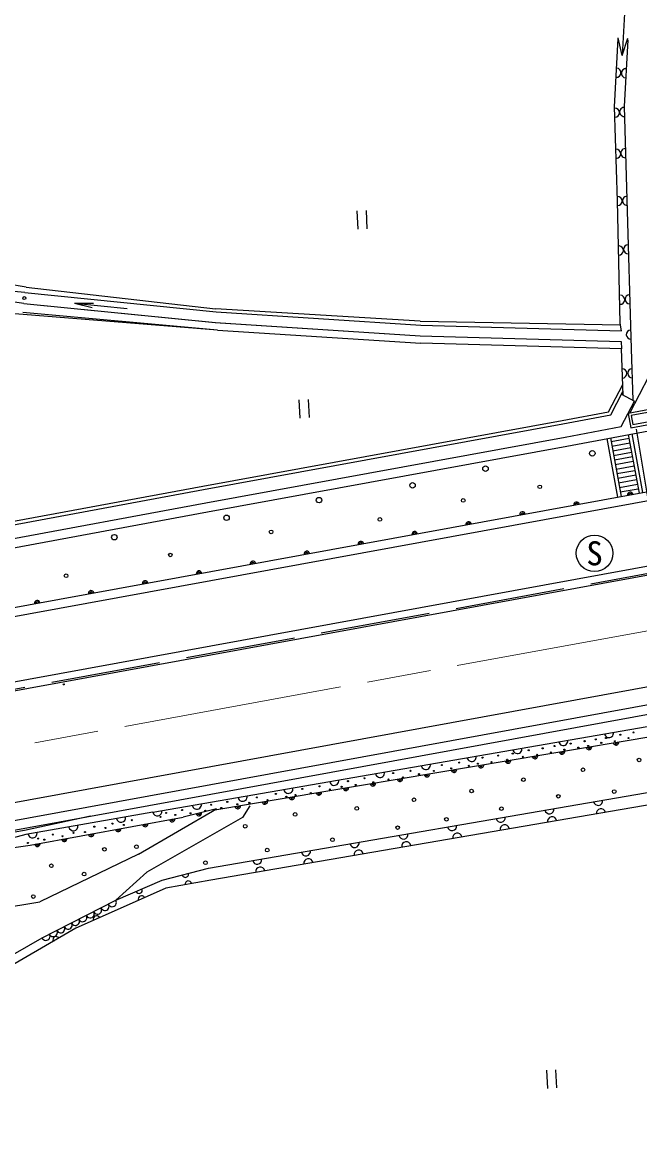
# Model space of a CAD drawing. Units: millimetres, scale not verified. Extents: x 40000 to 680000, y 20000 to 380000.
# Drawn here: x 394791 to 428590, y 258055 to 318999 of the extents above; entities that cross this region are included whole.
import ezdxf
from ezdxf.enums import TextEntityAlignment as Align

# ---------------------------------------------------------------- set-up
doc = ezdxf.new("R2010")
doc.units = ezdxf.units.MM
doc.header["$LTSCALE"] = 1000
doc.linetypes.add('CHAIN', pattern=[18.5, 12, -1.5, 3.5, -1.5])
doc.linetypes.add('DASHED', pattern=[7.5, 6, -1.5])
for name, color, linetype, lineweight in [('M-BGD', 7, 'Continuous', 25), ('M-BGD-EXST', 7, 'Continuous', 25), ('M-BMK', 2, 'CHAIN', 13), ('M-STR-STRC', 7, 'Continuous', 25)]:
    doc.layers.add(name, color=color, linetype=linetype, lineweight=lineweight)
doc.styles.add('ＭＳ ゴシック', font='')
doc.styles.get('ＭＳ ゴシック').set_extended_font_data('MS Gothic')

msp = doc.modelspace()

# ---------------------------------------------------------------- linework, layer by layer
at = {"layer": 'M-BGD'}
for p, q in [((427788, 320133), (427623, 317173)), ((427623, 317173), (427418, 318152)), ((427623, 317173), (427935, 318123)), ((427526, 302510), (427382, 309218)), ((395003, 304490), (393936, 304668)), ((395003, 304490), (405360, 303303)), ((395003, 304490), (405360, 303303)), ((397658, 303605), (398683, 303612)), ((397658, 303604), (398683, 303611)), ((397658, 303605), (398619, 303379)), ((397658, 303605), (400536, 303324)), ((397658, 303604), (398619, 303378)), ((397658, 303604), (400535, 303324)), ((405472, 302132), (394384, 303032)), ((405472, 302131), (394814, 303090)), ((416566, 302626), (405360, 303303)), ((416567, 302626), (405360, 303303)), ((416567, 302626), (427529, 302416)), ((427592, 302101), (427526, 302511)), ((427592, 302101), (427526, 302510)), ((405472, 302132), (416610, 301410)), ((405472, 302131), (416610, 301410)), ((427598, 301110), (416610, 301410)), ((427598, 301110), (416610, 301410)), ((427575, 301502), (427598, 301110)), ((427575, 301501), (427598, 301110)), ((427678, 298575), (427598, 301110)), ((424603, 295778), (444259, 299473)), ((428041, 297584), (429111, 299636)), ((426884, 297662), (427660, 299149)), ((427010, 297492), (427672, 298762)), ((427574, 296845), (428306, 298247)), ((427597, 298617), (428306, 298247)), ((380858, 284475), (454489, 297938)), ((424339, 297183), (426884, 297662)), ((424374, 296996), (427010, 297492)), ((453162, 297187), (380901, 283975)), ((404672, 293587), (424346, 297184)), ((404706, 293400), (424380, 296998)), ((424511, 296269), (427574, 296845)), ((404839, 292672), (424513, 296270)), ((426786, 296188), (427372, 292980)), ((426982, 296225), (427569, 293016)), ((427019, 296026), (428003, 296206)), ((427965, 296410), (428553, 293196)), ((428162, 296447), (428750, 293232)), ((404929, 292181), (424603, 295778)), ((427065, 295775), (428048, 295955)), ((427111, 295525), (428094, 295705)), ((427156, 295274), (428140, 295454)), ((427202, 295023), (428186, 295203)), ((427248, 294772), (428232, 294952)), ((427294, 294521), (428278, 294701)), ((427340, 294270), (428324, 294450)), ((427386, 294020), (428369, 294199)), ((427432, 293769), (428415, 293949)), ((381577, 280541), (453791, 293744)), ((385004, 289935), (404668, 293587)), ((385039, 289748), (404703, 293400)), ((427477, 293518), (428461, 293698)), ((427523, 293267), (428507, 293447)), ((385174, 289020), (404838, 292672)), ((486563, 292112), (382926, 273163)), ((385265, 288529), (404929, 292181)), ((383016, 272671), (486653, 291620)), ((405230, 275835), (429517, 279922)), ((404984, 272658), (431644, 277269)), ((432085, 276649), (405118, 272007)), ((432085, 276649), (405118, 272007)), ((401145, 273434), (405419, 275910)), ((405419, 275910), (403595, 275459)), ((407247, 276074), (406845, 275430)), ((406845, 275430), (401612, 272432)), ((401145, 273434), (395747, 270816)), ((401612, 272432), (399906, 270897)), ((387844, 269529), (395747, 270816)), ((395873, 268847), (399906, 270897))]:
    msp.add_line(p, q, dxfattribs=at)
at = {"layer": 'M-BGD', "linetype": 'DASHED'}
for p, q in [((429397, 290783), (428367, 296984)), ((381649, 280147), (453863, 293351))]:
    msp.add_line(p, q, dxfattribs=at)
at = {"layer": 'M-BGD'}
for points in [[(427382, 309218), (427214, 314363), (427410, 318103)], [(427938, 318033), (427729, 314377), (427879, 309281), (428117, 301105), (428221, 298291)], [(394872, 303592), (389372, 304393), (382782, 305590)], [(394932, 304189), (389414, 304690), (382836, 305885)], [(394932, 304189), (405408, 303142), (416600, 302412), (427592, 302101)], [(394932, 304189), (405408, 303142), (416601, 302412), (427592, 302101)], [(394872, 303592), (405358, 302544), (416572, 301812), (427575, 301501)], [(394872, 303592), (405359, 302544), (416573, 301813), (427575, 301502)], [(401946, 275728), (429416, 280496), (431580, 280900)], [(398517, 275505), (394911, 274715), (390026, 273887), (381844, 272457)], [(401946, 275728), (394995, 274495), (390084, 273180)], [(350595, 266370), (360429, 268021), (365452, 268867), (380283, 271469), (390084, 273180), (395215, 273926), (403595, 275459)], [(399913, 270903), (402453, 272000), (404988, 272659)], [(405118, 272007), (402651, 271560), (399983, 270384)], [(399983, 270384), (397725, 269370), (391507, 265759)], [(370344, 258055), (382804, 262900), (389316, 265369), (391236, 266172), (395873, 268847)]]:
    msp.add_lwpolyline(points, dxfattribs=at)
for points in [[(428099, 296781), (429278, 297003), (429131, 297789), (427951, 297567)], [(428219, 296956), (429103, 297122), (429011, 297614), (428126, 297448)]]:
    msp.add_lwpolyline(points, close=True, dxfattribs=at)
for centre, radius in [((394902, 303890), 80), ((425992, 295383), 150), ((420147, 294547), 150), ((416156, 293634), 150), ((423120, 293549), 100), ((411036, 292823), 150), ((418930, 292803), 100), ((405973, 291852), 150), ((414366, 291765), 100), ((399833, 290787), 150), ((408412, 291081), 100), ((402894, 289815), 100), ((397189, 288674), 100), ((397062, 282727), 30), ((426182, 279715), 30), ((426745, 279789), 30), ((426746, 279789), 30), ((427531, 279966), 30), ((427972, 279784), 30), ((428251, 280094), 30), ((422511, 279117), 30), ((423278, 279224), 30), ((423930, 279349), 30), ((424462, 279149), 30), ((424808, 279485), 30), ((425229, 279257), 30), ((425574, 279615), 30), ((425769, 279353), 30), ((426486, 279526), 30), ((426487, 279526), 30), ((427231, 279610), 30), ((419989, 278714), 30), ((420846, 278827), 30), ((421334, 278602), 30), ((421635, 278935), 30), ((422189, 278760), 30), ((422978, 278868), 30), ((423721, 278997), 30), ((428555, 278585), 100), ((416042, 277989), 30), ((417325, 277987), 30), ((417762, 278304), 30), ((418271, 278126), 30), ((418709, 278444), 30), ((419240, 278267), 30), ((419734, 278383), 30), ((420479, 278467), 30), ((425484, 278046), 100), ((412619, 277426), 30), ((413519, 277586), 30), ((414008, 277361), 30), ((414840, 277518), 30), ((415094, 277872), 30), ((415629, 277627), 30), ((416505, 277808), 30), ((422227, 277506), 100), ((408671, 276723), 30), ((409752, 276665), 30), ((410121, 277002), 30), ((410586, 276776), 30), ((411067, 277142), 30), ((411621, 276966), 30), ((412272, 277113), 30), ((413039, 277221), 30), ((419385, 276884), 100), ((424134, 276594), 100), ((427191, 276857), 100), ((405136, 276132), 30), ((406014, 276291), 30), ((406565, 276160), 30), ((407220, 276240), 30), ((407636, 276534), 30), ((408211, 276382), 30), ((409246, 276571), 30), ((416232, 276407), 100), ((402355, 275467), 30), ((402662, 275687), 30), ((403167, 275577), 30), ((403539, 275845), 30), ((404002, 275665), 30), ((404813, 275798), 30), ((405690, 275956), 30), ((409725, 275605), 100), ((413100, 275930), 100), ((421022, 275917), 100), ((398737, 274933), 30), ((399341, 274861), 30), ((399725, 275098), 30), ((400346, 275024), 30), ((400790, 275287), 30), ((406996, 274959), 100), ((415338, 274879), 100), ((418007, 275336), 100), ((395665, 274280), 30), ((396001, 274220), 30), ((396463, 274497), 30), ((396992, 274408), 30), ((397599, 274589), 30), ((398224, 274637), 30), ((411770, 274215), 100), ((395100, 274038), 30), ((399287, 273691), 100), ((401038, 273828), 100), ((408202, 273648), 100), ((404814, 272957), 100), ((396383, 272792), 100), ((398175, 272335), 100), ((395395, 271104), 100)]:
    msp.add_circle(centre, radius, dxfattribs=at)
for centre, radius, start, end in [((427312, 316233), 250, 267.00278, 87.00278), ((427833, 316205), 250, 86.72815, 266.72815), ((427234, 314043), 250, 271.87808, 91.87808), ((427740, 314086), 250, 91.69382, 271.69382), ((427298, 311791), 250, 271.87808, 91.87808), ((427804, 311829), 250, 91.69382, 271.69382), ((427378, 309205), 250, 271.87808, 91.87808), ((427903, 309223), 250, 91.69382, 271.69382), ((427448, 306494), 250, 267.00278, 87.00278), ((427958, 306556), 250, 91.66242, 271.66242), ((427519, 303796), 250, 267.00278, 87.00278), ((428038, 303830), 250, 91.66242, 271.66242), ((428106, 301886), 250, 92.12298, 272.12298), ((427637, 299756), 250, 271.80431, 91.80431), ((427637, 299756), 250, 271.80412, 91.80412), ((428180, 299766), 250, 92.12298, 272.12298), ((428181, 299766), 250, 92.12279, 272.12279), ((428075, 293109), 150, 10.36158, 190.36158), ((428075, 293109), 75, 10.36158, 190.36158), ((425124, 292569), 150, 10.36158, 190.36158), ((425124, 292569), 75, 10.36158, 190.36158), ((422173, 292030), 150, 10.36158, 190.36158), ((422173, 292030), 75, 10.36158, 190.36158), ((419222, 291490), 150, 10.36158, 190.36158), ((419222, 291490), 75, 10.36158, 190.36158), ((416271, 290950), 150, 10.36158, 190.36158), ((416271, 290950), 75, 10.36158, 190.36158), ((413319, 290411), 150, 10.36158, 190.36158), ((413319, 290411), 75, 10.36158, 190.36158), ((410368, 289871), 150, 10.36158, 190.36158), ((410368, 289871), 75, 10.36158, 190.36158), ((404466, 288792), 150, 10.36158, 190.36158), ((407417, 289332), 150, 10.36158, 190.36158), ((407417, 289332), 75, 10.36158, 190.36158), ((401515, 288252), 150, 10.36158, 190.36158), ((401515, 288252), 75, 10.36158, 190.36158), ((404466, 288792), 75, 10.36158, 190.36158), ((398564, 287713), 150, 10.36158, 190.36158), ((398564, 287713), 75, 10.36158, 190.36158), ((395613, 287173), 150, 10.36158, 190.36158), ((395613, 287173), 75, 10.36158, 190.36158), ((426909, 280060), 250, 189.86917, 9.86917), ((421895, 279188), 250, 189.86917, 9.86917), ((424402, 279624), 250, 189.86917, 9.86917), ((425817, 279299), 150, 189.55037, 9.55037), ((425817, 279299), 75, 189.55037, 9.55037), ((427296, 279548), 150, 189.55037, 9.55037), ((427296, 279548), 75, 189.55037, 9.55037), ((419388, 278752), 250, 189.86917, 9.86917), ((421379, 278552), 150, 189.55037, 9.55037), ((421379, 278552), 75, 189.55037, 9.55037), ((422858, 278801), 150, 189.55037, 9.55037), ((422858, 278801), 75, 189.55037, 9.55037), ((424338, 279050), 150, 189.55037, 9.55037), ((424338, 279050), 75, 189.55037, 9.55037), ((414374, 277879), 250, 189.86917, 9.86917), ((416881, 278315), 250, 189.86917, 9.86917), ((418421, 278055), 150, 189.55037, 9.55037), ((418421, 278055), 75, 189.55037, 9.55037), ((419900, 278304), 150, 189.55037, 9.55037), ((419900, 278304), 75, 189.55037, 9.55037), ((411867, 277443), 250, 189.86917, 9.86917), ((413983, 277308), 150, 189.55037, 9.55037), ((413983, 277308), 75, 189.55037, 9.55037), ((415462, 277557), 150, 189.55037, 9.55037), ((415462, 277557), 75, 189.55037, 9.55037), ((416942, 277806), 150, 189.55037, 9.55037), ((416942, 277806), 75, 189.55037, 9.55037), ((409360, 277007), 250, 189.86917, 9.86917), ((411025, 276810), 150, 189.55037, 9.55037), ((411025, 276810), 75, 189.55037, 9.55037), ((412504, 277059), 150, 189.55037, 9.55037), ((412504, 277059), 75, 189.55037, 9.55037), ((404345, 276135), 250, 189.86917, 9.86917), ((406587, 276064), 150, 189.55037, 9.55037), ((406587, 276064), 75, 189.55037, 9.55037), ((406853, 276571), 250, 189.86917, 9.86917), ((408066, 276313), 150, 189.55037, 9.55037), ((408066, 276313), 75, 189.55037, 9.55037), ((409545, 276561), 150, 189.55037, 9.55037), ((409545, 276561), 75, 189.55037, 9.55037), ((426312, 276347), 250, 189.81278, 9.81278), ((402192, 275772), 250, 190.05801, 10.05801), ((404458, 275672), 150, 193.87543, 13.87543), ((404458, 275672), 75, 193.87543, 13.87543), ((423646, 275886), 250, 189.81278, 9.81278), ((423792, 275223), 250, 9.76755, 189.76755), ((426467, 275664), 250, 9.76755, 189.76755), ((397594, 274956), 250, 190.05801, 10.05801), ((400193, 275417), 250, 190.05801, 10.05801), ((401518, 275079), 150, 190.36839, 10.36839), ((401518, 275079), 75, 190.36839, 10.36839), ((402994, 275349), 150, 190.36839, 10.36839), ((402994, 275349), 75, 190.36839, 10.36839), ((418314, 274963), 250, 189.81278, 9.81278), ((420980, 275424), 250, 189.81278, 9.81278), ((421196, 274784), 250, 9.76755, 189.76755), ((395352, 274559), 250, 190.05801, 10.05801), ((397092, 274269), 150, 190.36839, 10.36839), ((397092, 274269), 75, 190.36839, 10.36839), ((398567, 274539), 150, 190.36839, 10.36839), ((398567, 274539), 75, 190.36839, 10.36839), ((400043, 274809), 150, 190.36839, 10.36839), ((400043, 274809), 75, 190.36839, 10.36839), ((415648, 274502), 250, 189.81278, 9.81278), ((418601, 274328), 250, 9.76755, 189.76755), ((395616, 273999), 150, 190.36839, 10.36839), ((395616, 273999), 75, 190.36839, 10.36839), ((412982, 274041), 250, 189.81278, 9.81278), ((413208, 273400), 250, 9.76755, 189.76755), ((415814, 273859), 250, 9.76755, 189.76755), ((407650, 273119), 250, 189.81278, 9.81278), ((407650, 273119), 250, 189.81259, 9.81259), ((410316, 273580), 250, 189.81278, 9.81278), ((410455, 272930), 250, 9.76755, 189.76755), ((407814, 272471), 250, 9.76755, 189.76755), ((407815, 272471), 250, 9.76735, 189.76735), ((403720, 272329), 175, 194.57645, 14.57645), ((403884, 271784), 175, 10.27147, 190.27147), ((401183, 271451), 175, 203.3567, 23.3567), ((399312, 270569), 227, 201.21921, 32.65273), ((399715, 270774), 227, 201.21921, 32.65273), ((401317, 270972), 175, 23.78371, 203.78371), ((398101, 269954), 227, 201.21921, 32.65273), ((398505, 270159), 227, 201.21921, 32.65273), ((398854, 269877), 175, 24.19528, 204.19528), ((398908, 270364), 227, 201.21921, 32.65273), ((396891, 269339), 227, 201.21921, 32.65273), ((397295, 269544), 227, 201.21921, 32.65273), ((397698, 269749), 227, 201.21921, 32.65273), ((396085, 268930), 227, 201.21921, 32.65273), ((396488, 269134), 227, 201.21921, 32.65273), ((396645, 268737), 175, 30.14013, 210.14013)]:
    msp.add_arc(centre, radius, start, end, dxfattribs=at)
at = {"layer": 'M-BGD-EXST'}
for p, q in [((413109, 308662), (413160, 307663)), ((413608, 308688), (413660, 307689)), ((409936, 298311), (409988, 297312)), ((410436, 298337), (410487, 297338)), ((423482, 261594), (423534, 260595)), ((423981, 261619), (424033, 260621))]:
    msp.add_line(p, q, dxfattribs=at)
msp.add_circle((426116, 289907), 1000, dxfattribs=at)
at = {"layer": 'M-BMK'}
msp.add_line((382207, 277098), (475071, 294077), dxfattribs=at)
at = {"layer": 'M-STR-STRC'}
for p, q in [((485304, 298998), (381667, 280049)), ((382746, 274147), (486383, 293096))]:
    msp.add_line(p, q, dxfattribs=at)

# ---------------------------------------------------------------- texts
at = {"layer": 'M-BGD-EXST', "style": 'ＭＳ ゴシック'}
msp.add_text('S', height=1320, dxfattribs=at).set_placement((426116, 289907), align=Align.MIDDLE_CENTER)

doc.saveas('drawing.dxf')
